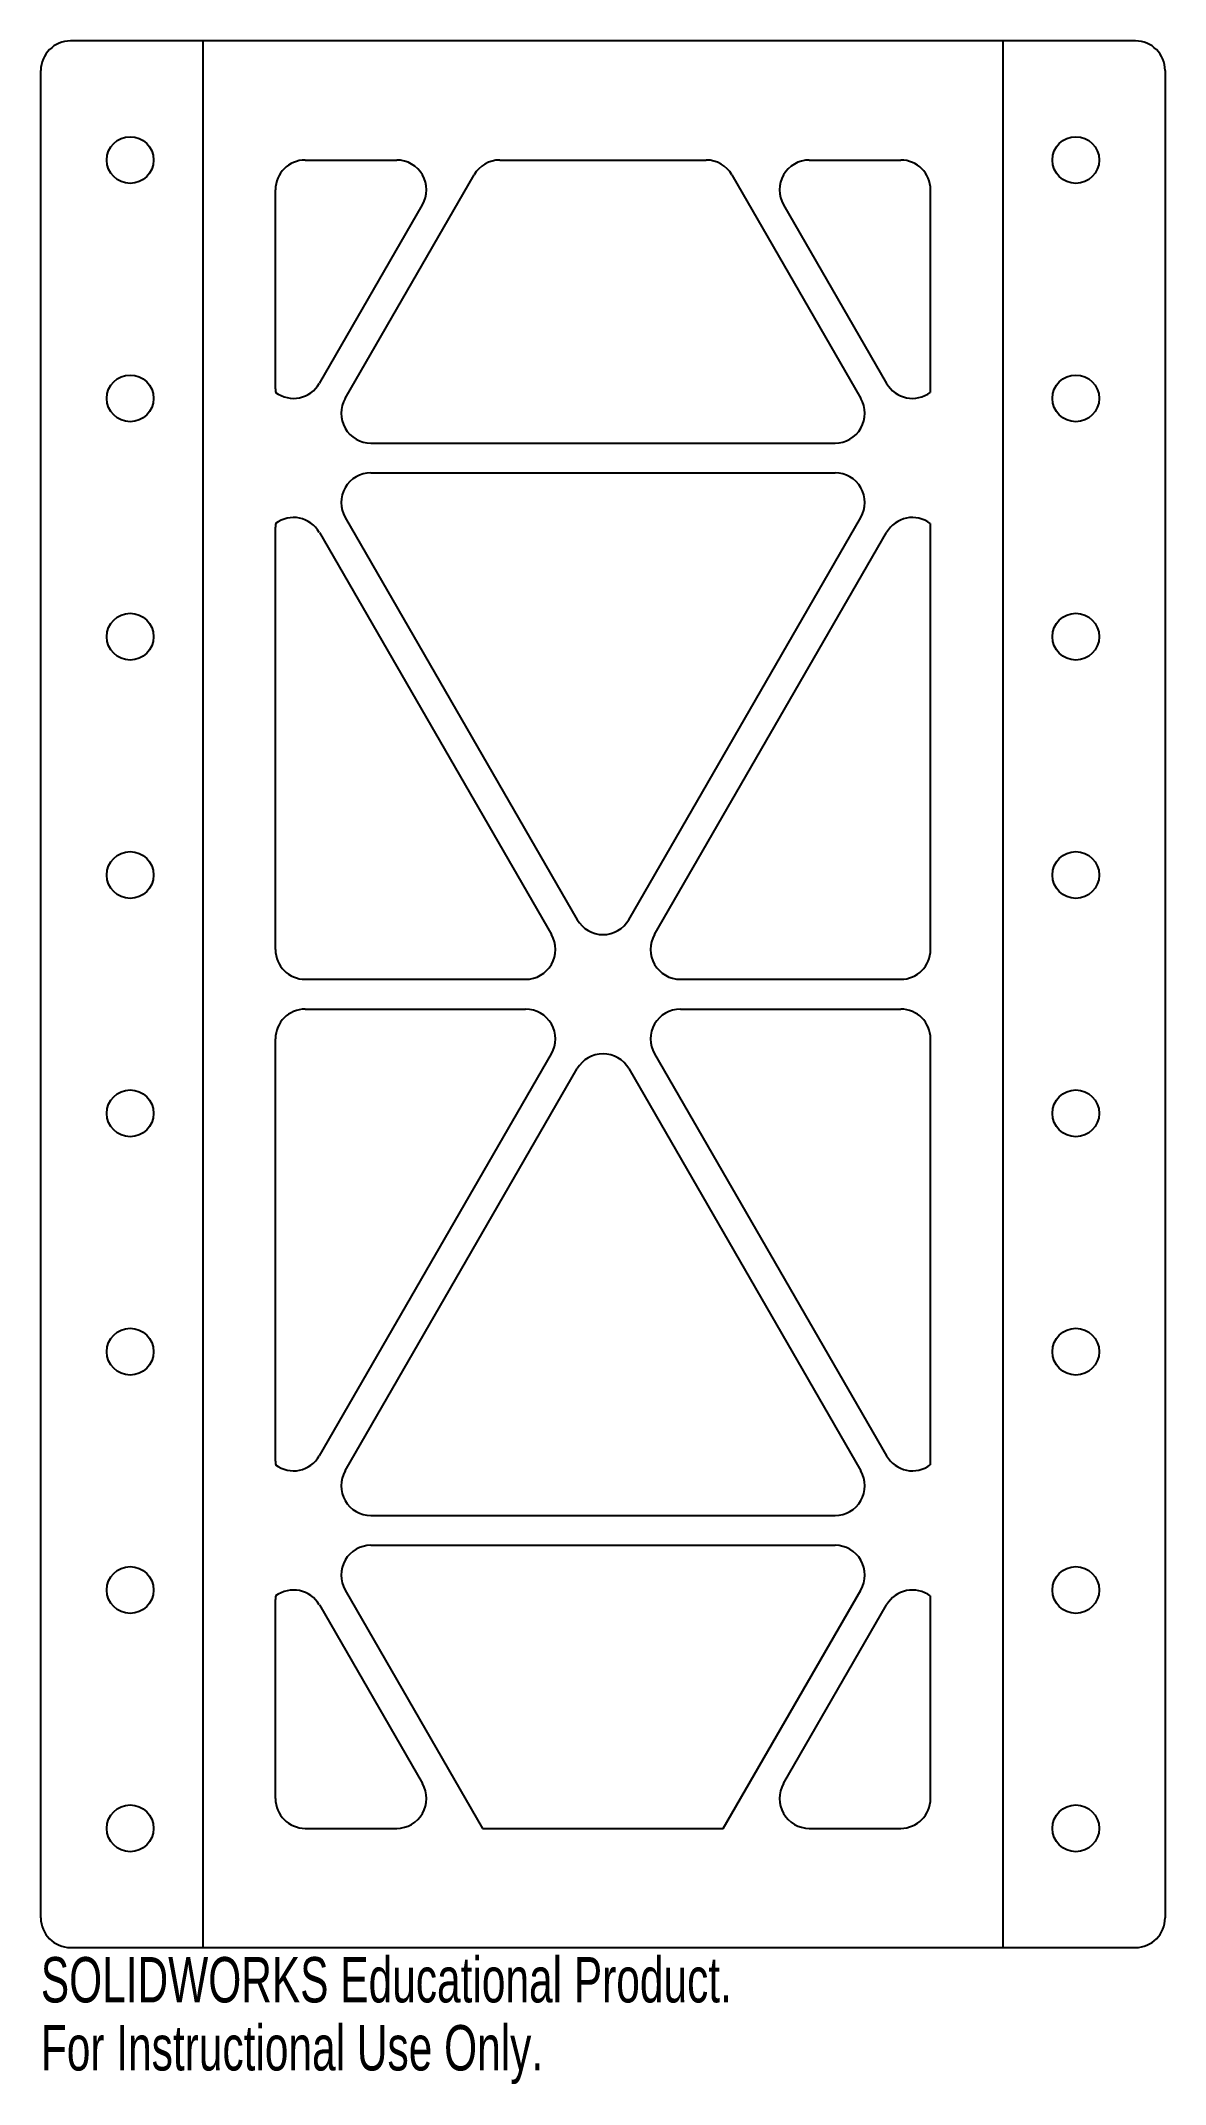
# Model space of a CAD drawing. Header units: inches. Extents: x 0 to 4.72, y -0.57 to 8.
import ezdxf

# ---------------------------------------------------------------- set-up
doc = ezdxf.new("R2010")
doc.units = ezdxf.units.IN
doc.header["$MEASUREMENT"] = 0
doc.styles.add('SLDTEXTSTYLE0', font='TXT', dxfattribs={"width": 0.7})

msp = doc.modelspace()

# ---------------------------------------------------------------- linework, layer by layer
at = {"color": 7, "linetype": 'Continuous', "lineweight": 25}
for p, q in [((4.5947, 8), (0.125, 8)), ((0, 0.125), (0, 7.875)), ((4.7197, 7.875), (4.7197, 0.125)), ((1.1099, 7.5), (1.4938, 7.5)), ((1.9268, 7.5), (2.7929, 7.5)), ((3.2259, 7.5), (3.6099, 7.5)), ((0.9849, 6.5401), (0.9849, 7.375)), ((1.2773, 6.5), (1.8186, 7.4375)), ((2.9011, 7.4375), (3.4424, 6.5)), ((3.7349, 6.5401), (3.7349, 7.375)), ((1.1691, 6.5625), (1.6021, 7.3125)), ((3.1176, 7.3125), (3.5506, 6.5625)), ((1.3856, 6.3125), (3.3341, 6.3125)), ((1.3856, 6.1875), (3.3341, 6.1875)), ((0.9849, 4.1875), (0.9849, 5.9599)), ((1.1691, 5.9375), (2.1433, 4.25)), ((1.2773, 6), (2.2516, 4.3125)), ((2.4681, 4.3125), (3.4424, 6)), ((2.5764, 4.25), (3.5506, 5.9375)), ((3.7349, 4.1875), (3.7349, 5.9599)), ((1.1099, 4.0625), (2.0351, 4.0625)), ((2.6846, 4.0625), (3.6099, 4.0625)), ((1.1099, 3.9375), (2.0351, 3.9375)), ((2.6846, 3.9375), (3.6099, 3.9375)), ((0.9849, 2.0401), (0.9849, 3.8125)), ((3.7349, 2.0401), (3.7349, 3.8125)), ((1.1691, 2.0625), (2.1433, 3.75)), ((1.2773, 2), (2.2516, 3.6875)), ((2.4681, 3.6875), (3.4424, 2)), ((2.5764, 3.75), (3.5506, 2.0625)), ((1.3856, 1.8125), (3.3341, 1.8125)), ((1.3856, 1.6875), (3.3341, 1.6875)), ((0.9849, 0.625), (0.9849, 1.4599)), ((1.2773, 1.5), (1.8547, 0.5)), ((2.865, 0.5), (3.4424, 1.5)), ((3.7349, 0.625), (3.7349, 1.4599)), ((1.1691, 1.4375), (1.6021, 0.6875)), ((3.1176, 0.6875), (3.5506, 1.4375)), ((1.1099, 0.5), (1.4938, 0.5)), ((1.8547, 0.5), (2.865, 0.5)), ((3.2259, 0.5), (3.6099, 0.5)), ((0.125, 0), (4.5947, 0))]:
    msp.add_line(p, q, dxfattribs=at)
at = {"color": 7, "linetype": 'Continuous'}
for p, q in [((0.6799, 8), (0.6799, 0)), ((4.0398, 0), (4.0398, 8))]:
    msp.add_line(p, q, dxfattribs=at)
at = {"color": 7, "linetype": 'Continuous', "lineweight": 25}
for centre in [(0.375, 7.5), (4.3447, 7.5), (0.375, 6.5), (4.3447, 6.5), (0.375, 5.5), (4.3447, 5.5), (0.375, 4.5), (4.3447, 4.5), (0.375, 3.5), (4.3447, 3.5), (0.375, 2.5), (4.3447, 2.5), (0.375, 1.5), (4.3447, 1.5), (0.375, 0.5), (4.3447, 0.5)]:
    msp.add_circle(centre, 0.098, dxfattribs=at)
for centre, start, end in [((0.125, 7.875), 90, 180), ((4.5947, 7.875), 0, 90), ((1.1099, 7.375), 90, 180), ((1.4938, 7.375), 330, 90), ((1.9268, 7.375), 90, 150), ((2.7929, 7.375), 30, 90), ((3.2259, 7.375), 90, 210), ((3.6099, 7.375), 0, 90), ((1.1099, 6.5401), 180, 186.90201), ((1.0608, 6.625), 233.09799, 330), ((3.6589, 6.625), 210, 306.90201), ((3.6099, 6.5401), 353.09799, 0), ((1.3856, 6.4375), 150, 270), ((3.3341, 6.4375), 270, 30), ((1.3856, 6.0625), 90, 210), ((3.3341, 6.0625), 330, 90), ((1.1099, 5.9599), 173.09799, 180), ((1.0608, 5.875), 30, 126.90201), ((3.6589, 5.875), 53.09799, 150), ((3.6099, 5.9599), 360, 6.90201), ((2.3599, 4.375), 210, 330), ((2.0351, 4.1875), 270, 30), ((2.6846, 4.1875), 150, 270), ((1.1099, 4.1875), 180, 270), ((3.6099, 4.1875), 270, 0), ((1.1099, 3.8125), 90, 180), ((2.0351, 3.8125), 330, 90), ((2.6846, 3.8125), 90, 210), ((3.6099, 3.8125), 0, 90), ((2.3599, 3.625), 30, 150), ((1.0608, 2.125), 233.09799, 330), ((3.6589, 2.125), 210, 306.90201), ((1.1099, 2.0401), 180, 186.90201), ((1.3856, 1.9375), 150, 270), ((3.3341, 1.9375), 270, 30), ((3.6099, 2.0401), 353.09799, 0), ((1.3856, 1.5625), 90, 210), ((3.3341, 1.5625), 330, 90), ((1.1099, 1.4599), 173.09799, 180), ((1.0608, 1.375), 30, 126.90201), ((3.6589, 1.375), 53.09799, 150), ((3.6099, 1.4599), 360, 6.90201), ((1.4938, 0.625), 270, 30), ((3.2259, 0.625), 150, 270), ((1.1099, 0.625), 180, 270), ((3.6099, 0.625), 270, 0), ((0.125, 0.125), 180, 270), ((4.5947, 0.125), 270, 0)]:
    msp.add_arc(centre, 0.125, start, end, dxfattribs=at)

# ---------------------------------------------------------------- texts
at = {"color": 7, "linetype": 'Continuous', "char_height": 0.1903, "attachment_point": 1, "style": 'SLDTEXTSTYLE0'}
for s, insert in [('SOLIDWORKS Educational Product.', (0, -0.0401)), ('For Instructional Use Only.', (0, -0.3256))]:
    msp.add_mtext(s, dxfattribs=dict(at, insert=insert))

doc.saveas('drawing.dxf')
